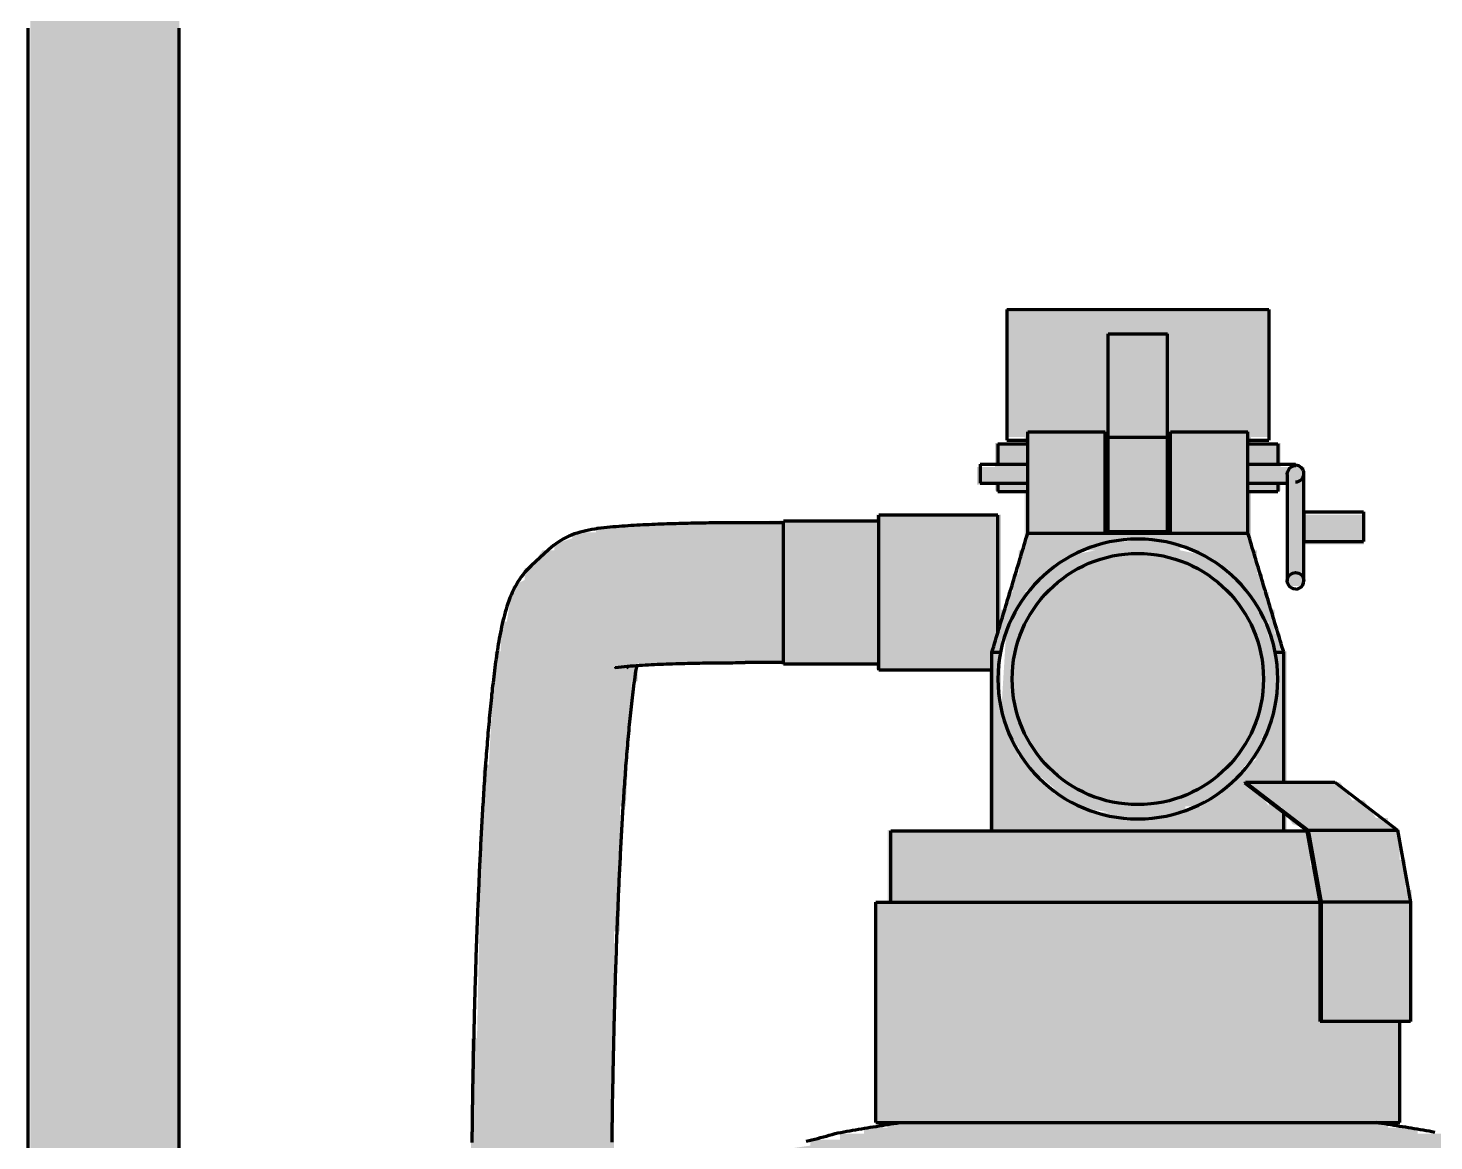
# Model space of a CAD drawing. Header units: millimetres. Extents: x 0 to 420, y 0 to 297.
# Drawn here: x 74.36 to 97.97, y 235.88 to 254.57 of the extents above; entities that cross this region are included whole.
import ezdxf

# ---------------------------------------------------------------- set-up
doc = ezdxf.new("R2010")
doc.units = ezdxf.units.MM
doc.layers.add('01-VISIBLE', color=7, linetype='CONTINUOUS', lineweight=70)
doc.layers.add('13-GRAFICA', color=30, linetype='CONTINUOUS', lineweight=18)

msp = doc.modelspace()

# ---------------------------------------------------------------- hatches: boundary and pattern name
at = {"layer": '13-GRAFICA', "true_color": 0xb21820}
h = msp.add_hatch(color=7, dxfattribs=at)
h.dxf.hatch_style = 1
h.paths.add_polyline_path([(74.4, 213.4), (74.4, 255.3), (74.5, 255.3), (74.5, 256), (74.6, 256), (74.6, 256.8), (74.7, 256.8), (74.7, 257.1), (74.8, 257.1), (74.9, 257.6), (75, 257.6), (75, 257.8), (75.1, 257.8), (75.1, 258.1), (75.2, 258.1), (75.2, 258.3), (75.3, 258.3), (75.3, 258.5), (75.4, 258.5), (75.5, 259), (75.6, 259), (75.7, 259.3), (76, 259.5), (76, 259.7), (76.2, 259.8), (76.2, 260), (76.5, 260.2), (76.5, 260.4), (76.7, 260.5), (76.7, 260.7), (76.8, 260.7), (77.1, 261.1), (77.3, 261.1), (77.9, 261.8), (78.1, 261.8), (78.6, 262.4), (79.2, 262.6), (79.3, 262.8), (79.5, 262.8), (79.5, 262.9), (79.7, 262.9), (79.7, 263), (80.3, 263.2), (80.4, 263.4), (80.6, 263.4), (80.6, 263.5), (80.8, 263.5), (80.8, 263.6), (81.2, 263.6), (81.2, 263.7), (81.5, 263.7), (81.5, 263.8), (81.8, 263.8), (81.8, 263.9), (82.1, 263.9), (82.1, 264), (82.5, 264), (82.5, 264.1), (82.8, 264.1), (82.8, 264.2), (83.1, 264.2), (83.1, 264.3), (84.1, 264.3), (84.1, 264.4), (85.1, 264.4), (85.1, 264.5), (100.9, 264.5), (100.9, 264.4), (102.9, 264.3), (102.9, 264.2), (103.2, 264.2), (103.2, 264.1), (103.5, 264.1), (103.5, 264), (103.9, 264), (103.9, 263.9), (104.2, 263.9), (104.2, 263.8), (104.5, 263.8), (104.5, 263.7), (104.8, 263.7), (104.8, 263.6), (105.2, 263.6), (105.2, 263.5), (105.6, 263.4), (105.7, 263.2), (105.9, 263.2), (105.9, 263.1), (106.1, 263.1), (106.1, 263), (106.7, 262.8), (106.8, 262.6), (107.4, 262.4), (107.9, 261.8), (108.1, 261.8), (108.7, 261.1), (108.9, 261.1), (108.9, 261), (109.3, 260.7), (109.3, 260.5), (109.5, 260.4), (109.5, 260.2), (109.8, 260), (109.8, 259.8), (110, 259.7), (110, 259.5), (110.1, 259.5), (110.1, 259.4), (110.3, 259.3), (110.3, 259.1), (110.5, 259), (110.6, 258.5), (110.7, 258.5), (110.7, 258.3), (110.8, 258.3), (110.8, 258.1), (110.9, 258.1), (110.9, 257.8), (111, 257.8), (111.1, 257.3), (111.2, 257.3), (111.3, 256.8), (111.4, 256.8), (111.4, 256), (111.5, 256), (111.5, 255.3), (111.6, 255.3), (111.6, 213.4), (111.4, 213.4), (111.3, 213.2), (111.1, 213.2), (111, 213), (110.8, 213), (110.7, 212.8), (110.5, 212.8), (110.4, 212.6), (110.2, 212.6), (110.1, 212.4), (109.9, 212.4), (109.8, 212.2), (109.6, 212.2), (109.6, 212.1), (109.4, 212), (109.4, 206), (109, 206), (109, 212.6), (109.1, 212.6), (109.1, 255), (109, 255), (108.9, 256.3), (108.8, 256.3), (108.8, 256.5), (108.7, 256.5), (108.7, 256.8), (108.6, 256.8), (108.6, 257), (108.5, 257), (108.5, 257.3), (108.4, 257.3), (108.2, 257.9), (108, 258), (108, 258.2), (107.9, 258.2), (107.9, 258.3), (107.7, 258.4), (107.7, 258.6), (107.4, 258.8), (107.4, 259), (107.3, 259), (106.8, 259.6), (106.6, 259.6), (106.1, 260.2), (105.9, 260.2), (105.8, 260.4), (105.6, 260.4), (105.6, 260.5), (105, 260.7), (104.9, 260.9), (104.7, 260.9), (104.7, 261), (104.5, 261), (104.5, 261.1), (104.3, 261.1), (104.3, 261.2), (104.1, 261.2), (104.1, 261.3), (103.7, 261.3), (103.7, 261.4), (103.4, 261.4), (103.4, 261.5), (103.1, 261.5), (103.1, 261.6), (102.7, 261.6), (102.7, 261.7), (102.4, 261.7), (102.4, 261.8), (100.5, 261.9), (100.5, 262), (85.5, 262), (85.5, 261.9), (83.6, 261.8), (83.6, 261.7), (82.9, 261.6), (82.9, 261.5), (82.6, 261.5), (82.6, 261.4), (82.3, 261.4), (82.3, 261.3), (81.9, 261.3), (81.9, 261.2), (81.7, 261.2), (81.7, 261.1), (81.1, 260.9), (81, 260.7), (80.8, 260.7), (80.8, 260.6), (80.2, 260.4), (80.2, 260.3), (79.9, 260.2), (79.4, 259.6), (79.2, 259.6), (79.2, 259.5), (78.6, 259), (78.6, 258.8), (78.3, 258.6), (78.3, 258.4), (78, 258.2), (78, 258), (77.8, 257.9), (77.8, 257.7), (77.7, 257.7), (77.7, 257.5), (77.6, 257.5), (77.6, 257.3), (77.5, 257.3), (77.5, 257), (77.4, 257), (77.4, 256.8), (77.3, 256.8), (77.3, 256.5), (77.2, 256.5), (77.2, 256.3), (77.1, 256.3), (77, 255), (76.9, 255), (76.9, 212.6), (77, 212.6), (77, 206), (76.6, 206), (76.6, 212), (76.5, 212), (76.4, 212.2), (76.2, 212.2), (76.1, 212.4), (75.9, 212.4), (75.8, 212.6), (75.6, 212.6), (75.5, 212.8), (75.3, 212.8), (75.2, 213), (75, 213), (74.9, 213.2), (74.7, 213.2), (74.6, 213.4)])
h = msp.add_hatch(color=7, dxfattribs=at)
h.dxf.hatch_style = 1
h.paths.add_polyline_path([(95.2, 249.8), (95.2, 247.7), (94.9, 247.7), (94.9, 247.8), (93.5, 247.8), (93.5, 246.1), (92.5, 246.1), (92.5, 247.8), (91.1, 247.8), (91.1, 247.7), (90.8, 247.7), (90.8, 249.8)])
at = {"layer": '13-GRAFICA', "true_color": 0xcba23e}
h = msp.add_hatch(color=7, dxfattribs=at)
h.dxf.hatch_style = 1
h.paths.add_polyline_path([(90.8, 244.8), (90.8, 245.1), (90.9, 245.1), (90.9, 245.4), (91, 245.4), (91, 245.8), (91.1, 245.8), (91.1, 247.8), (92.5, 247.8), (92.5, 246.1), (93.5, 246.1), (93.5, 247.8), (94.9, 247.8), (94.9, 245.8), (95, 245.8), (95, 245.4), (95.1, 245.4), (95.1, 245.1), (95.2, 245.1), (95.2, 244.8), (95.3, 244.8), (95.3, 244.4), (95.3, 244.3), (95.2, 244.3), (95.2, 244.6), (95.1, 244.6), (95.1, 244.8), (94.9, 244.9), (94.9, 245.1), (94.8, 245.1), (94.5, 245.5), (94.3, 245.5), (94.2, 245.7), (94, 245.7), (94, 245.8), (93.3, 245.9), (93.3, 246), (92.7, 246), (92.7, 245.9), (92.3, 245.9), (92.3, 245.8), (92, 245.8), (92, 245.7), (91.8, 245.7), (91.7, 245.5), (91.5, 245.5), (91.5, 245.4), (91.1, 245.1), (91.1, 244.9), (90.9, 244.8), (90.9, 244.6), (90.8, 244.6), (90.8, 244.3), (90.7, 244.3), (90.7, 244.8)])
at = {"layer": '13-GRAFICA', "true_color": 0xd6d9de}
h = msp.add_hatch(color=7, dxfattribs=at)
h.dxf.hatch_style = 1
h.paths.add_polyline_path([(91.1, 247.6), (91.1, 247.2), (90.6, 247.2), (90.6, 247.6)])
h = msp.add_hatch(color=7, dxfattribs=at)
h.dxf.hatch_style = 1
h.paths.add_polyline_path([(94.9, 247.6), (95.4, 247.6), (95.4, 247.2), (94.9, 247.2)])
h = msp.add_hatch(color=7, dxfattribs=at)
h.dxf.hatch_style = 1
h.paths.add_polyline_path([(90.3, 247.2), (91.1, 247.2), (91.1, 246.9), (90.3, 246.9)])
h = msp.add_hatch(color=7, dxfattribs=at)
h.dxf.hatch_style = 1
h.paths.add_polyline_path([(95.5, 246.9), (94.9, 246.9), (94.9, 247.2), (95.8, 247.2), (95.8, 245.2), (95.5, 245.2)])
h = msp.add_hatch(color=7, dxfattribs=at)
h.dxf.hatch_style = 1
h.paths.add_polyline_path([(90.6, 246.8), (90.6, 246.9), (91.1, 246.9), (91.1, 246.8)])
h = msp.add_hatch(color=7, dxfattribs=at)
h.dxf.hatch_style = 1
h.paths.add_polyline_path([(94.9, 246.8), (94.9, 246.9), (95.4, 246.9), (95.4, 246.8)])
at = {"layer": '13-GRAFICA', "true_color": 0x202020}
h = msp.add_hatch(color=7, dxfattribs=at)
h.dxf.hatch_style = 1
h.paths.add_polyline_path([(81.8, 237.6), (81.9, 237.6), (82, 242.2), (82.1, 242.2), (82.2, 244.1), (82.3, 244.1), (82.3, 244.6), (82.4, 244.6), (82.5, 245.2), (82.7, 245.3), (82.7, 245.5), (82.8, 245.5), (83, 245.8), (83.2, 245.8), (83.2, 245.9), (83.5, 246), (83.5, 246.1), (83.9, 246.1), (83.9, 246.2), (87, 246.3), (87, 243.9), (84.6, 243.9), (84.6, 243.6), (84.5, 243.6), (84.4, 241.5), (84.3, 241.5), (84.3, 239.4), (84.2, 239.4), (84.2, 234.6), (84.1, 234.6), (84.1, 234.5), (83.8, 234.5), (83.8, 234.4), (83.6, 234.4), (83.6, 234.3), (83.3, 234.3), (83.3, 234.2), (83.1, 234.2), (83.1, 234.1), (82.8, 234.1), (82.8, 234), (82.6, 234), (82.6, 233.9), (82.4, 233.9), (82.4, 233.8), (82.3, 233.8), (82.1, 233.5), (81.9, 233.5), (81.9, 233.4), (81.8, 233.4)])
at = {"layer": '13-GRAFICA', "true_color": 0xcba23e}
h = msp.add_hatch(color=7, dxfattribs=at)
h.dxf.hatch_style = 1
h.paths.add_polyline_path([(87, 243.9), (87, 246.3), (88.6, 246.3), (88.6, 243.9)])
h = msp.add_hatch(color=7, dxfattribs=at)
h.dxf.hatch_style = 1
h.paths.add_polyline_path([(90.5, 243.8), (88.6, 243.8), (88.6, 246.4), (90.7, 246.4), (90.7, 244.8), (90.7, 244.3), (90.7, 243), (90.7, 241.1), (90.5, 241.1)])
at = {"layer": '13-GRAFICA', "true_color": 0xffd200}
h = msp.add_hatch(color=7, dxfattribs=at)
h.dxf.hatch_style = 1
h.paths.add_polyline_path([(95.8, 245.9), (95.8, 246.4), (96.8, 246.4), (96.8, 245.9)])
at = {"layer": '13-GRAFICA', "true_color": 0xffffff}
h = msp.add_hatch(color=7, dxfattribs=at)
h.dxf.hatch_style = 1
h.paths.add_polyline_path([(90.7, 243), (90.8, 244.6), (90.9, 244.6), (90.9, 244.8), (91.1, 244.9), (91.1, 245.1), (91.2, 245.1), (91.5, 245.5), (91.7, 245.5), (91.8, 245.7), (92.3, 245.8), (92.3, 245.9), (93.3, 246), (93.3, 245.9), (93.7, 245.9), (93.7, 245.8), (94.2, 245.7), (94.3, 245.5), (94.5, 245.5), (94.5, 245.4), (94.9, 245.1), (94.9, 244.9), (95.1, 244.8), (95.2, 244.3), (95.3, 244.3), (95.3, 243), (95.2, 243), (95.2, 242.7), (95.1, 242.7), (95, 242.3), (94.9, 242.3), (94.4, 241.7), (94.2, 241.7), (94.1, 241.5), (93.8, 241.5), (93.8, 241.4), (93.5, 241.4), (93.5, 241.3), (92.5, 241.3), (92.5, 241.4), (91.9, 241.5), (91.8, 241.7), (91.6, 241.7), (91.6, 241.8), (91, 242.3), (91, 242.5), (90.9, 242.5), (90.9, 242.7), (90.8, 242.7), (90.8, 243)])
at = {"layer": '13-GRAFICA', "true_color": 0xcba23e}
h = msp.add_hatch(color=7, dxfattribs=at)
h.dxf.hatch_style = 1
h.paths.add_polyline_path([(95.4, 244.4), (95.4, 244.1), (95.5, 244.1), (95.5, 241.9), (95.3, 241.9), (95.3, 243), (95.3, 244.3), (95.3, 244.4)])
h = msp.add_hatch(color=7, dxfattribs=at)
h.dxf.hatch_style = 1
h.paths.add_polyline_path([(94.8, 241.9), (94.8, 241.8), (95, 241.8), (95.2, 241.5), (95.3, 241.5), (95.3, 241.1), (90.7, 241.1), (90.7, 243), (90.8, 243), (90.8, 242.7), (90.9, 242.7), (91, 242.3), (91.1, 242.3), (91.6, 241.7), (91.8, 241.7), (91.9, 241.5), (92.2, 241.5), (92.2, 241.4), (92.5, 241.4), (92.5, 241.3), (93.5, 241.3), (93.5, 241.4), (94.1, 241.5), (94.2, 241.7), (94.4, 241.7), (94.4, 241.8), (95, 242.3), (95, 242.5), (95.1, 242.5), (95.1, 242.7), (95.2, 242.7), (95.2, 243), (95.3, 243), (95.3, 241.9)])
at = {"layer": '13-GRAFICA', "true_color": 0xc81e2d}
h = msp.add_hatch(color=7, dxfattribs=at)
h.dxf.hatch_style = 1
h.paths.add_polyline_path([(96, 240), (95.9, 241.1), (95.6, 241.2), (95.4, 241.5), (95.2, 241.5), (95.2, 241.6), (95.1, 241.6), (95, 241.8), (94.8, 241.8), (94.8, 241.9), (96.4, 241.9), (96.6, 241.6), (96.8, 241.6), (97, 241.3), (97.2, 241.3), (97.2, 241.2), (97.4, 241.1), (97.4, 240.6), (97.5, 240.6), (97.5, 240.1), (97.6, 240.1), (97.6, 237.9), (96.1, 237.9), (96.1, 240)])
at = {"layer": '13-GRAFICA', "true_color": 0xcba23e}
h = msp.add_hatch(color=7, dxfattribs=at)
h.dxf.hatch_style = 1
h.paths.add_polyline_path([(95.4, 241.5), (95.4, 241.4), (95.5, 241.4), (95.5, 241.1), (95.3, 241.1), (95.3, 241.5)])
h = msp.add_hatch(color=7, dxfattribs=at)
h.dxf.hatch_style = 1
h.paths.add_polyline_path([(88.8, 239.9), (88.8, 241.1), (95.9, 241.1), (95.9, 240.5), (96, 240.5), (96, 240), (96.1, 240), (96.1, 239.9)])
at = {"layer": '13-GRAFICA', "true_color": 0xb21820}
h = msp.add_hatch(color=7, dxfattribs=at)
h.dxf.hatch_style = 1
h.paths.add_polyline_path([(88.6, 236.2), (88.6, 239.9), (96.1, 239.9), (96.1, 237.9), (97.4, 237.9), (97.4, 236.2)])
h = msp.add_hatch(color=7, dxfattribs=at)
h.dxf.hatch_style = 1
h.paths.add_polyline_path([(77.2, 226.3), (77.1, 226.3), (77.1, 226.5), (77, 226.5), (77, 226.8), (77.1, 226.8), (77.2, 227.3), (77.3, 227.3), (77.3, 227.5), (77.4, 227.5), (77.4, 227.8), (77.5, 227.8), (77.5, 228), (77.6, 228), (77.6, 228.3), (77.7, 228.3), (77.7, 228.6), (77.8, 228.6), (77.8, 228.8), (77.9, 228.8), (77.9, 229.1), (78, 229.1), (78.1, 229.5), (78.3, 229.6), (78.3, 229.8), (78.5, 229.9), (78.5, 230.1), (78.7, 230.2), (78.7, 230.4), (78.9, 230.5), (78.9, 230.7), (79.1, 230.8), (79.1, 231), (79.3, 231.1), (79.3, 231.3), (79.5, 231.4), (79.6, 231.7), (79.8, 231.7), (80, 232), (80.2, 232), (80.5, 232.4), (80.7, 232.4), (81, 232.8), (81.2, 232.8), (81.4, 233.1), (81.6, 233.1), (81.9, 233.5), (82.1, 233.5), (82.4, 233.9), (82.6, 233.9), (82.6, 234), (82.8, 234), (82.8, 234.1), (83.1, 234.1), (83.1, 234.2), (83.3, 234.2), (83.3, 234.3), (83.6, 234.3), (83.6, 234.4), (83.8, 234.4), (83.8, 234.5), (84.1, 234.5), (84.1, 234.6), (84.3, 234.6), (84.3, 234.7), (84.6, 234.7), (84.6, 234.8), (84.8, 234.8), (84.8, 234.9), (85.1, 234.9), (85.1, 235), (85.3, 235), (85.3, 235.1), (85.6, 235.1), (85.6, 235.2), (86.1, 235.3), (86.1, 235.4), (86.3, 235.4), (86.3, 235.5), (86.6, 235.5), (86.6, 235.6), (86.8, 235.6), (86.8, 235.7), (87.5, 235.8), (87.5, 235.9), (88, 235.9), (88, 236), (88.4, 236), (88.4, 236.1), (88.8, 236.1), (88.8, 236.2), (97.2, 236.2), (97.2, 236.1), (97.7, 236.1), (97.7, 236), (98.1, 236), (98.1, 235.9), (99.1, 235.8), (99.1, 235.7), (99.4, 235.7), (99.4, 235.6), (99.7, 235.6), (99.7, 235.5), (100.1, 235.5), (100.1, 235.4), (100.4, 235.4), (100.4, 235.3), (101.3, 235.1), (101.3, 235), (101.5, 235), (101.5, 234.9), (101.8, 234.9), (101.8, 234.8), (102, 234.8), (102, 234.7), (102.2, 234.7), (102.2, 234.6), (102.4, 234.6), (102.4, 234.5), (102.6, 234.5), (102.6, 234.4), (102.9, 234.4), (102.9, 234.3), (103.1, 234.3), (103.1, 234.2), (103.3, 234.2), (103.3, 234.1), (103.9, 233.9), (103.9, 233.8), (104.2, 233.7), (104.3, 233.5), (104.7, 233.4), (104.8, 233.2), (105, 233.2), (105.1, 233), (105.3, 233), (105.5, 232.7), (105.7, 232.7), (106.5, 231.8), (106.7, 231.8), (106.7, 231.7), (107, 231.5), (107, 231.3), (107.1, 231.3), (107.1, 231.2), (107.4, 231), (107.4, 230.8), (107.7, 230.6), (107.7, 230.4), (107.9, 230.3), (108, 229.9), (108.2, 229.8), (108.2, 229.6), (108.3, 229.6), (108.3, 229.4), (108.4, 229.4), (108.4, 229.2), (108.5, 229.2), (108.5, 228.9), (108.6, 228.9), (108.6, 228.6), (108.7, 228.6), (108.7, 228.3), (108.8, 228.3), (108.8, 228), (108.9, 228), (108.9, 227.1), (109, 227.1), (109, 226.5), (108.9, 226.5), (108.9, 226.3), (108.8, 226.3), (108.7, 226), (77.3, 226)])

# ---------------------------------------------------------------- linework, layer by layer
at = {"layer": '01-VISIBLE'}
for p, q in [((74.36, 249.962), (74.36, 254.57)), ((76.9, 249.962), (76.9, 254.57)), ((90.8, 249.846), (95.2, 249.846)), ((92.5, 247.701), (92.5, 249.433)), ((92.5, 249.433), (93.5, 249.433)), ((93.5, 247.701), (93.5, 249.433)), ((91.15, 247.787), (92.45, 247.787)), ((91.15, 246.087), (91.15, 247.787)), ((92.45, 246.087), (92.45, 247.787)), ((92.5, 246.116), (92.5, 247.701)), ((92.5, 247.701), (93.5, 247.701)), ((93.5, 246.116), (93.5, 247.701)), ((93.55, 247.787), (94.85, 247.787)), ((93.55, 246.087), (93.55, 247.787)), ((94.85, 246.087), (94.85, 247.787)), ((90.65, 247.587), (91.15, 247.587)), ((90.8, 247.646), (91.15, 247.646)), ((92.45, 247.646), (92.5, 247.646)), ((92.45, 247.587), (92.5, 247.587)), ((93.5, 247.646), (93.55, 247.646)), ((93.5, 247.587), (93.55, 247.587)), ((94.85, 247.646), (95.2, 247.646)), ((94.85, 247.587), (95.35, 247.587)), ((90.35, 247.247), (91.15, 247.247)), ((92.45, 247.247), (92.5, 247.247)), ((93.5, 247.247), (93.55, 247.247)), ((94.85, 247.247), (95.65, 247.247)), ((90.35, 246.927), (91.15, 246.927)), ((90.65, 246.787), (91.15, 246.787)), ((92.45, 246.927), (92.5, 246.927)), ((92.45, 246.787), (92.5, 246.787)), ((93.5, 246.927), (93.55, 246.927)), ((93.5, 246.787), (93.55, 246.787)), ((94.85, 246.927), (95.51, 246.927)), ((94.85, 246.787), (95.35, 246.787)), ((88.65, 246.287), (87.05, 246.287)), ((90.65, 246.387), (88.65, 246.387)), ((95.79, 246.447), (96.79, 246.447)), ((87.05, 246.262), (86.402, 246.262)), ((91.15, 246.087), (92.45, 246.087)), ((92.45, 246.087), (93.55, 246.087)), ((92.5, 246.116), (93.5, 246.116)), ((92.5, 246.087), (92.5, 246.116)), ((93.5, 246.087), (93.5, 246.116)), ((93.55, 246.087), (94.85, 246.087)), ((83.106, 245.814), (82.81, 245.538)), ((95.79, 245.947), (96.79, 245.947)), ((74.36, 213.5), (74.36, 244.962)), ((76.9, 213.5), (76.9, 244.962)), ((90.55, 244.087), (90.693, 244.087)), ((90.55, 241.087), (90.55, 244.087)), ((95.307, 244.087), (95.45, 244.087)), ((95.45, 241.904), (95.45, 244.087)), ((84.451, 243.855), (84.41, 243.817)), ((87.05, 243.912), (86.402, 243.912)), ((88.65, 243.887), (87.05, 243.887)), ((90.55, 243.787), (88.65, 243.787)), ((94.798, 241.887), (94.807, 241.904)), ((95.847, 241.087), (94.798, 241.887)), ((94.807, 241.904), (96.307, 241.904)), ((94.807, 241.904), (95.862, 241.099)), ((96.307, 241.904), (97.362, 241.099)), ((95.45, 241.087), (95.45, 241.389)), ((88.85, 239.887), (88.85, 241.087)), ((96.063, 239.887), (95.847, 241.087)), ((95.862, 241.099), (97.362, 241.099)), ((95.862, 241.099), (96.08, 239.889)), ((97.362, 241.099), (97.58, 239.889)), ((88.6, 236.187), (88.6, 239.887)), ((96.063, 237.887), (96.063, 239.887)), ((96.08, 239.889), (96.08, 237.887)), ((97.58, 239.889), (96.08, 239.889)), ((97.58, 239.889), (97.58, 237.887)), ((96.08, 237.887), (96.063, 237.887)), ((97.58, 237.887), (96.08, 237.887)), ((97.4, 236.187), (97.4, 237.887)), ((97.001, 236.187), (97.001, 236.187))]:
    msp.add_line(p, q, dxfattribs=at)
for points in [[(74.36, 244.962), (74.36, 245.012), (74.36, 245.062), (74.36, 245.112), (74.36, 245.162), (74.36, 245.212), (74.36, 245.262), (74.36, 245.312), (74.36, 245.362), (74.36, 245.412), (74.36, 245.462), (74.36, 245.512), (74.36, 245.562), (74.36, 245.612), (74.36, 245.662), (74.36, 245.712), (74.36, 245.762), (74.36, 245.812), (74.36, 245.862), (74.36, 245.912), (74.36, 245.962), (74.36, 246.012), (74.36, 246.062), (74.36, 246.112), (74.36, 246.162), (74.36, 246.212), (74.36, 246.262), (74.36, 246.312), (74.36, 246.362), (74.36, 246.412), (74.36, 246.462), (74.36, 246.512), (74.36, 246.562), (74.36, 246.612), (74.36, 246.662), (74.36, 246.712), (74.36, 246.762), (74.36, 246.812), (74.36, 246.862), (74.36, 246.912), (74.36, 246.962), (74.36, 247.012), (74.36, 247.062), (74.36, 247.112), (74.36, 247.162), (74.36, 247.212), (74.36, 247.262), (74.36, 247.312), (74.36, 247.362), (74.36, 247.412), (74.36, 247.462), (74.36, 247.512), (74.36, 247.562), (74.36, 247.612), (74.36, 247.662), (74.36, 247.712), (74.36, 247.762), (74.36, 247.812), (74.36, 247.862), (74.36, 247.912), (74.36, 247.962), (74.36, 248.012), (74.36, 248.062), (74.36, 248.112), (74.36, 248.162), (74.36, 248.212), (74.36, 248.262), (74.36, 248.312), (74.36, 248.362), (74.36, 248.412), (74.36, 248.462), (74.36, 248.512), (74.36, 248.562), (74.36, 248.612), (74.36, 248.662), (74.36, 248.712), (74.36, 248.762), (74.36, 248.812), (74.36, 248.862), (74.36, 248.912), (74.36, 248.962), (74.36, 249.012), (74.36, 249.062), (74.36, 249.112), (74.36, 249.162), (74.36, 249.212), (74.36, 249.262), (74.36, 249.312), (74.36, 249.362), (74.36, 249.412), (74.36, 249.462), (74.36, 249.512), (74.36, 249.562), (74.36, 249.612), (74.36, 249.662), (74.36, 249.712), (74.36, 249.762), (74.36, 249.812), (74.36, 249.862), (74.36, 249.912), (74.36, 249.962)], [(76.9, 244.962), (76.9, 245.012), (76.9, 245.062), (76.9, 245.112), (76.9, 245.162), (76.9, 245.212), (76.9, 245.262), (76.9, 245.312), (76.9, 245.362), (76.9, 245.412), (76.9, 245.462), (76.9, 245.512), (76.9, 245.562), (76.9, 245.612), (76.9, 245.662), (76.9, 245.712), (76.9, 245.762), (76.9, 245.812), (76.9, 245.862), (76.9, 245.912), (76.9, 245.962), (76.9, 246.012), (76.9, 246.062), (76.9, 246.112), (76.9, 246.162), (76.9, 246.212), (76.9, 246.262), (76.9, 246.312), (76.9, 246.362), (76.9, 246.412), (76.9, 246.462), (76.9, 246.512), (76.9, 246.562), (76.9, 246.612), (76.9, 246.662), (76.9, 246.712), (76.9, 246.762), (76.9, 246.812), (76.9, 246.862), (76.9, 246.912), (76.9, 246.962), (76.9, 247.012), (76.9, 247.062), (76.9, 247.112), (76.9, 247.162), (76.9, 247.212), (76.9, 247.262), (76.9, 247.312), (76.9, 247.362), (76.9, 247.412), (76.9, 247.462), (76.9, 247.512), (76.9, 247.562), (76.9, 247.612), (76.9, 247.662), (76.9, 247.712), (76.9, 247.762), (76.9, 247.812), (76.9, 247.862), (76.9, 247.912), (76.9, 247.962), (76.9, 248.012), (76.9, 248.062), (76.9, 248.112), (76.9, 248.162), (76.9, 248.212), (76.9, 248.262), (76.9, 248.312), (76.9, 248.362), (76.9, 248.412), (76.9, 248.462), (76.9, 248.512), (76.9, 248.562), (76.9, 248.612), (76.9, 248.662), (76.9, 248.712), (76.9, 248.762), (76.9, 248.812), (76.9, 248.862), (76.9, 248.912), (76.9, 248.962), (76.9, 249.012), (76.9, 249.062), (76.9, 249.112), (76.9, 249.162), (76.9, 249.212), (76.9, 249.262), (76.9, 249.312), (76.9, 249.362), (76.9, 249.412), (76.9, 249.462), (76.9, 249.512), (76.9, 249.562), (76.9, 249.612), (76.9, 249.662), (76.9, 249.712), (76.9, 249.762), (76.9, 249.812), (76.9, 249.862), (76.9, 249.912), (76.9, 249.962)], [(90.8, 249.846), (90.8, 249.844), (90.8, 249.842), (90.8, 249.84), (90.8, 249.839), (90.8, 249.837), (90.8, 249.835)], [(90.8, 249.835), (90.8, 249.784), (90.8, 249.733), (90.8, 249.682), (90.8, 249.631), (90.8, 249.58), (90.8, 249.529), (90.8, 249.479), (90.8, 249.428), (90.8, 249.377), (90.8, 249.326), (90.8, 249.275), (90.8, 249.224), (90.8, 249.173), (90.8, 249.122), (90.8, 249.071), (90.8, 249.02), (90.8, 248.969), (90.8, 248.918), (90.8, 248.868), (90.8, 248.817), (90.8, 248.766), (90.8, 248.715), (90.8, 248.664), (90.8, 248.613), (90.8, 248.562), (90.8, 248.511), (90.8, 248.46), (90.8, 248.409), (90.8, 248.358), (90.8, 248.308), (90.8, 248.257), (90.8, 248.206), (90.8, 248.155), (90.8, 248.104), (90.8, 248.053), (90.8, 248.002), (90.8, 247.951), (90.8, 247.9), (90.8, 247.849), (90.8, 247.798), (90.8, 247.747), (90.8, 247.697), (90.8, 247.646)], [(95.2, 249.846), (95.2, 249.844), (95.2, 249.842), (95.2, 249.84), (95.2, 249.839), (95.2, 249.837), (95.2, 249.835)], [(95.2, 249.835), (95.2, 249.784), (95.2, 249.733), (95.2, 249.682), (95.2, 249.631), (95.2, 249.58), (95.2, 249.529), (95.2, 249.479), (95.2, 249.428), (95.2, 249.377), (95.2, 249.326), (95.2, 249.275), (95.2, 249.224), (95.2, 249.173), (95.2, 249.122), (95.2, 249.071), (95.2, 249.02), (95.2, 248.969), (95.2, 248.918), (95.2, 248.868), (95.2, 248.817), (95.2, 248.766), (95.2, 248.715), (95.2, 248.664), (95.2, 248.613), (95.2, 248.562), (95.2, 248.511), (95.2, 248.46), (95.2, 248.409), (95.2, 248.358), (95.2, 248.308), (95.2, 248.257), (95.2, 248.206), (95.2, 248.155), (95.2, 248.104), (95.2, 248.053), (95.2, 248.002), (95.2, 247.951), (95.2, 247.9), (95.2, 247.849), (95.2, 247.798), (95.2, 247.747), (95.2, 247.697), (95.2, 247.646)], [(90.65, 247.587), (90.65, 247.53), (90.65, 247.474), (90.65, 247.417), (90.65, 247.36), (90.65, 247.304), (90.65, 247.247)], [(95.35, 247.587), (95.35, 247.53), (95.35, 247.474), (95.35, 247.417), (95.35, 247.36), (95.35, 247.304), (95.35, 247.247)], [(90.35, 247.247), (90.35, 247.194), (90.35, 247.14), (90.35, 247.087), (90.35, 247.034), (90.35, 246.98), (90.35, 246.927)], [(95.65, 247.247), (95.65, 247.243), (95.65, 247.239), (95.65, 247.235), (95.65, 247.231), (95.65, 247.227), (95.65, 247.224)], [(95.65, 247.227), (95.65, 247.23), (95.65, 247.234), (95.65, 247.237), (95.65, 247.24), (95.65, 247.244), (95.65, 247.247)], [(95.51, 247.073), (95.515, 247.11), (95.529, 247.145), (95.55, 247.176), (95.579, 247.201), (95.613, 247.218), (95.65, 247.224)], [(95.51, 247.073), (95.51, 247.022), (95.51, 246.971), (95.51, 246.92), (95.51, 246.869), (95.51, 246.818), (95.51, 246.767), (95.51, 246.716), (95.51, 246.665), (95.51, 246.613), (95.51, 246.562), (95.51, 246.511), (95.51, 246.46), (95.51, 246.409), (95.51, 246.358), (95.51, 246.307), (95.51, 246.256), (95.51, 246.205), (95.51, 246.154), (95.51, 246.103), (95.51, 246.052), (95.51, 246.001), (95.51, 245.95), (95.51, 245.899), (95.51, 245.848), (95.51, 245.797), (95.51, 245.746), (95.51, 245.695), (95.51, 245.644), (95.51, 245.593), (95.51, 245.542), (95.51, 245.491), (95.51, 245.44), (95.51, 245.389), (95.51, 245.338), (95.51, 245.287)], [(95.79, 245.287), (95.79, 245.338), (95.79, 245.39), (95.79, 245.441), (95.79, 245.493), (95.79, 245.544), (95.79, 245.595), (95.79, 245.647), (95.79, 245.698), (95.79, 245.75), (95.79, 245.801), (95.79, 245.853), (95.79, 245.904), (95.79, 245.955), (95.79, 246.007), (95.79, 246.058), (95.79, 246.11), (95.79, 246.161), (95.79, 246.213), (95.79, 246.264), (95.79, 246.315), (95.79, 246.367), (95.79, 246.418), (95.79, 246.47), (95.79, 246.521), (95.79, 246.573), (95.79, 246.624), (95.79, 246.675), (95.79, 246.727), (95.79, 246.778), (95.79, 246.83), (95.79, 246.881), (95.79, 246.933), (95.79, 246.984), (95.79, 247.035), (95.79, 247.087)], [(90.65, 246.927), (90.65, 246.904), (90.65, 246.88), (90.65, 246.857), (90.65, 246.834), (90.65, 246.81), (90.65, 246.787)], [(95.35, 246.927), (95.35, 246.904), (95.35, 246.88), (95.35, 246.857), (95.35, 246.834), (95.35, 246.81), (95.35, 246.787)], [(95.51, 246.927), (95.51, 246.876), (95.51, 246.824), (95.51, 246.773), (95.51, 246.722), (95.51, 246.671), (95.51, 246.619), (95.51, 246.568), (95.51, 246.517), (95.51, 246.466), (95.51, 246.414), (95.51, 246.363), (95.51, 246.312), (95.51, 246.261), (95.51, 246.209), (95.51, 246.158), (95.51, 246.107), (95.51, 246.056), (95.51, 246.004), (95.51, 245.953), (95.51, 245.902), (95.51, 245.851), (95.51, 245.799), (95.51, 245.748), (95.51, 245.697), (95.51, 245.646), (95.51, 245.594), (95.51, 245.543), (95.51, 245.492), (95.51, 245.441), (95.51, 245.389), (95.51, 245.338), (95.51, 245.287)], [(87.05, 243.887), (87.05, 243.937), (87.05, 243.987), (87.05, 244.037), (87.05, 244.087), (87.05, 244.137), (87.05, 244.187), (87.05, 244.237), (87.05, 244.287), (87.05, 244.337), (87.05, 244.387), (87.05, 244.437), (87.05, 244.487), (87.05, 244.537), (87.05, 244.587), (87.05, 244.637), (87.05, 244.687), (87.05, 244.737), (87.05, 244.787), (87.05, 244.837), (87.05, 244.887), (87.05, 244.937), (87.05, 244.987), (87.05, 245.037), (87.05, 245.087), (87.05, 245.137), (87.05, 245.187), (87.05, 245.237), (87.05, 245.287), (87.05, 245.337), (87.05, 245.387), (87.05, 245.437), (87.05, 245.487), (87.05, 245.537), (87.05, 245.587), (87.05, 245.637), (87.05, 245.687), (87.05, 245.737), (87.05, 245.787), (87.05, 245.837), (87.05, 245.887), (87.05, 245.937), (87.05, 245.987), (87.05, 246.037), (87.05, 246.087), (87.05, 246.137), (87.05, 246.187), (87.05, 246.237), (87.05, 246.287)], [(88.65, 243.787), (88.65, 243.837), (88.65, 243.887), (88.65, 243.937), (88.65, 243.987), (88.65, 244.037), (88.65, 244.087), (88.65, 244.137), (88.65, 244.187), (88.65, 244.237), (88.65, 244.287), (88.65, 244.337), (88.65, 244.387), (88.65, 244.437), (88.65, 244.487), (88.65, 244.537), (88.65, 244.587), (88.65, 244.637), (88.65, 244.687), (88.65, 244.737), (88.65, 244.787), (88.65, 244.837), (88.65, 244.887), (88.65, 244.937), (88.65, 244.987), (88.65, 245.037), (88.65, 245.087), (88.65, 245.137), (88.65, 245.187), (88.65, 245.237), (88.65, 245.287), (88.65, 245.337), (88.65, 245.387), (88.65, 245.437), (88.65, 245.487), (88.65, 245.537), (88.65, 245.587), (88.65, 245.637), (88.65, 245.687), (88.65, 245.737), (88.65, 245.787), (88.65, 245.837), (88.65, 245.887), (88.65, 245.937), (88.65, 245.987), (88.65, 246.037), (88.65, 246.087), (88.65, 246.137), (88.65, 246.187), (88.65, 246.237), (88.65, 246.287), (88.65, 246.337), (88.65, 246.387)], [(90.65, 244.42), (90.65, 244.471), (90.65, 244.521), (90.65, 244.572), (90.65, 244.622), (90.65, 244.672), (90.65, 244.723), (90.65, 244.773), (90.65, 244.824), (90.65, 244.874), (90.65, 244.925), (90.65, 244.975), (90.65, 245.025), (90.65, 245.076), (90.65, 245.126), (90.65, 245.177), (90.65, 245.227), (90.65, 245.278), (90.65, 245.328), (90.65, 245.378), (90.65, 245.429), (90.65, 245.479), (90.65, 245.53), (90.65, 245.58), (90.65, 245.63), (90.65, 245.681), (90.65, 245.731), (90.65, 245.782), (90.65, 245.832), (90.65, 245.883), (90.65, 245.933), (90.65, 245.983), (90.65, 246.034), (90.65, 246.084), (90.65, 246.135), (90.65, 246.185), (90.65, 246.236), (90.65, 246.286), (90.65, 246.336), (90.65, 246.387)], [(95.79, 246.447), (95.79, 246.397), (95.79, 246.347), (95.79, 246.297), (95.79, 246.247), (95.79, 246.197), (95.79, 246.147), (95.79, 246.097), (95.79, 246.047), (95.79, 245.997), (95.79, 245.947)], [(96.79, 246.447), (96.79, 246.397), (96.79, 246.347), (96.79, 246.297), (96.79, 246.247), (96.79, 246.197), (96.79, 246.147), (96.79, 246.097), (96.79, 246.047), (96.79, 245.997), (96.79, 245.947)], [(86.402, 246.262), (86.351, 246.262), (86.301, 246.262), (86.25, 246.262), (86.199, 246.261), (86.149, 246.261), (86.098, 246.261), (86.048, 246.261), (85.997, 246.26), (85.947, 246.26), (85.896, 246.259), (85.846, 246.258), (85.795, 246.258), (85.745, 246.257), (85.694, 246.256), (85.644, 246.255), (85.593, 246.254), (85.543, 246.253), (85.492, 246.252), (85.442, 246.251), (85.391, 246.25), (85.341, 246.249), (85.29, 246.248), (85.24, 246.246), (85.189, 246.245), (85.139, 246.243), (85.088, 246.241), (85.038, 246.24), (84.987, 246.238), (84.937, 246.236), (84.886, 246.234), (84.836, 246.232), (84.785, 246.229), (84.735, 246.227), (84.684, 246.225), (84.634, 246.222), (84.583, 246.219), (84.533, 246.216), (84.482, 246.213), (84.432, 246.21), (84.382, 246.207), (84.331, 246.203), (84.281, 246.199), (84.23, 246.195), (84.18, 246.191), (84.13, 246.186), (84.079, 246.181), (84.029, 246.175), (83.979, 246.169), (83.929, 246.163), (83.879, 246.155), (83.829, 246.147), (83.779, 246.138), (83.73, 246.128), (83.681, 246.116), (83.632, 246.103), (83.583, 246.089), (83.536, 246.073), (83.488, 246.055), (83.442, 246.035), (83.396, 246.014), (83.351, 245.99), (83.308, 245.965), (83.265, 245.938), (83.223, 245.91), (83.183, 245.879), (83.144, 245.847), (83.106, 245.814)], [(90.55, 244.087), (90.565, 244.136), (90.579, 244.184), (90.594, 244.233), (90.609, 244.282), (90.623, 244.331), (90.638, 244.38), (90.652, 244.428), (90.667, 244.477), (90.682, 244.526), (90.696, 244.575), (90.711, 244.623), (90.726, 244.672), (90.74, 244.721), (90.755, 244.77), (90.77, 244.819), (90.784, 244.867), (90.799, 244.916), (90.813, 244.965), (90.828, 245.014), (90.843, 245.063), (90.857, 245.111), (90.872, 245.16), (90.887, 245.209), (90.901, 245.258), (90.916, 245.306), (90.93, 245.355), (90.945, 245.404), (90.96, 245.453), (90.974, 245.502), (90.989, 245.55), (91.004, 245.599), (91.018, 245.648), (91.033, 245.697), (91.048, 245.745), (91.062, 245.794), (91.077, 245.843), (91.091, 245.892), (91.106, 245.941), (91.121, 245.989), (91.135, 246.038), (91.15, 246.087)], [(95.45, 244.087), (95.435, 244.136), (95.421, 244.184), (95.406, 244.233), (95.391, 244.282), (95.377, 244.331), (95.362, 244.38), (95.348, 244.428), (95.333, 244.477), (95.318, 244.526), (95.304, 244.575), (95.289, 244.623), (95.274, 244.672), (95.26, 244.721), (95.245, 244.77), (95.23, 244.819), (95.216, 244.867), (95.201, 244.916), (95.187, 244.965), (95.172, 245.014), (95.157, 245.063), (95.143, 245.111), (95.128, 245.16), (95.113, 245.209), (95.099, 245.258), (95.084, 245.306), (95.07, 245.355), (95.055, 245.404), (95.04, 245.453), (95.026, 245.502), (95.011, 245.55), (94.996, 245.599), (94.982, 245.648), (94.967, 245.697), (94.952, 245.745), (94.938, 245.794), (94.923, 245.843), (94.909, 245.892), (94.894, 245.941), (94.879, 245.989), (94.865, 246.038), (94.85, 246.087)], [(82.81, 245.538), (82.774, 245.503), (82.739, 245.467), (82.706, 245.429), (82.674, 245.391), (82.644, 245.351), (82.615, 245.309), (82.587, 245.267), (82.561, 245.224), (82.537, 245.181), (82.514, 245.136), (82.492, 245.091), (82.472, 245.045), (82.453, 244.998), (82.435, 244.951), (82.418, 244.904), (82.402, 244.857), (82.388, 244.809), (82.374, 244.76), (82.361, 244.712), (82.348, 244.663), (82.336, 244.614), (82.325, 244.566), (82.314, 244.517), (82.304, 244.467), (82.294, 244.418), (82.285, 244.369), (82.275, 244.319), (82.267, 244.27), (82.258, 244.221), (82.25, 244.171), (82.242, 244.121), (82.235, 244.072), (82.227, 244.022), (82.22, 243.973), (82.213, 243.923), (82.206, 243.873), (82.2, 243.823), (82.193, 243.774), (82.187, 243.724), (82.181, 243.674), (82.175, 243.624), (82.169, 243.574), (82.163, 243.524), (82.157, 243.474), (82.152, 243.425), (82.146, 243.375), (82.141, 243.325), (82.136, 243.275), (82.131, 243.225), (82.126, 243.175), (82.121, 243.125), (82.116, 243.075), (82.111, 243.025), (82.107, 242.975), (82.102, 242.925), (82.098, 242.875), (82.093, 242.825), (82.089, 242.775), (82.084, 242.725), (82.08, 242.675), (82.076, 242.625), (82.072, 242.575), (82.068, 242.525), (82.064, 242.475), (82.06, 242.425), (82.056, 242.375), (82.052, 242.325), (82.049, 242.275), (82.045, 242.225), (82.041, 242.174), (82.038, 242.124), (82.034, 242.074), (82.031, 242.024), (82.027, 241.974), (82.024, 241.924), (82.02, 241.874), (82.017, 241.824), (82.014, 241.774), (82.011, 241.724), (82.007, 241.674), (82.004, 241.624), (82.001, 241.573), (81.998, 241.523), (81.995, 241.473), (81.992, 241.423), (81.989, 241.373), (81.986, 241.323), (81.983, 241.273), (81.98, 241.223), (81.978, 241.172), (81.975, 241.122), (81.972, 241.072), (81.969, 241.022), (81.967, 240.972), (81.964, 240.922), (81.961, 240.872), (81.959, 240.822), (81.956, 240.771), (81.954, 240.721), (81.951, 240.671), (81.949, 240.621), (81.946, 240.571), (81.944, 240.521), (81.942, 240.471), (81.939, 240.42), (81.937, 240.37), (81.935, 240.32), (81.932, 240.27), (81.93, 240.22), (81.928, 240.17), (81.926, 240.12), (81.923, 240.069), (81.921, 240.019), (81.919, 239.969), (81.917, 239.919), (81.915, 239.869), (81.913, 239.819), (81.911, 239.768), (81.909, 239.718), (81.907, 239.668), (81.905, 239.618), (81.903, 239.568), (81.901, 239.518), (81.899, 239.467), (81.897, 239.417), (81.896, 239.367), (81.894, 239.317), (81.892, 239.267), (81.89, 239.217), (81.888, 239.166), (81.887, 239.116), (81.885, 239.066), (81.883, 239.016), (81.882, 238.966), (81.88, 238.916), (81.878, 238.865), (81.877, 238.815), (81.875, 238.765), (81.874, 238.715), (81.872, 238.665), (81.871, 238.615), (81.869, 238.564), (81.868, 238.514), (81.866, 238.464), (81.865, 238.414), (81.863, 238.364), (81.862, 238.313), (81.86, 238.263), (81.859, 238.213), (81.858, 238.163), (81.856, 238.113), (81.855, 238.063), (81.854, 238.012), (81.852, 237.962), (81.851, 237.912), (81.85, 237.862), (81.849, 237.812), (81.847, 237.761), (81.846, 237.711), (81.845, 237.661), (81.844, 237.611), (81.843, 237.561), (81.842, 237.511), (81.84, 237.46), (81.839, 237.41), (81.838, 237.36), (81.837, 237.31), (81.836, 237.26), (81.835, 237.209), (81.834, 237.159), (81.833, 237.109), (81.832, 237.059), (81.831, 237.009), (81.83, 236.958), (81.829, 236.908), (81.828, 236.858), (81.827, 236.808), (81.826, 236.758), (81.826, 236.707), (81.825, 236.657), (81.824, 236.607), (81.823, 236.557), (81.822, 236.507), (81.821, 236.457), (81.821, 236.406), (81.82, 236.356), (81.819, 236.306), (81.818, 236.256), (81.818, 236.206), (81.817, 236.155), (81.816, 236.105), (81.816, 236.055), (81.815, 236.005), (81.814, 235.955), (81.814, 235.904), (81.813, 235.854)], [(95.51, 245.287), (95.521, 245.34), (95.551, 245.386), (95.596, 245.416), (95.65, 245.427), (95.704, 245.416), (95.749, 245.386), (95.779, 245.34), (95.79, 245.287)], [(95.65, 245.147), (95.614, 245.152), (95.58, 245.166), (95.551, 245.188), (95.529, 245.217), (95.515, 245.251), (95.51, 245.287)], [(95.65, 245.147), (95.686, 245.152), (95.72, 245.166), (95.749, 245.188), (95.771, 245.217), (95.785, 245.251), (95.79, 245.287)], [(95.79, 245.287), (95.79, 245.287), (95.79, 245.287), (95.79, 245.287), (95.79, 245.287), (95.79, 245.287), (95.79, 245.287)], [(84.582, 243.865), (84.573, 243.815), (84.565, 243.766), (84.558, 243.716), (84.55, 243.667), (84.543, 243.617), (84.536, 243.567), (84.53, 243.518), (84.523, 243.468), (84.517, 243.418), (84.511, 243.368), (84.505, 243.319), (84.499, 243.269), (84.493, 243.219), (84.488, 243.169), (84.482, 243.119), (84.477, 243.07), (84.472, 243.02), (84.467, 242.97), (84.462, 242.92), (84.457, 242.87), (84.452, 242.82), (84.448, 242.77), (84.443, 242.72), (84.439, 242.67), (84.434, 242.62), (84.43, 242.57), (84.426, 242.52), (84.421, 242.471), (84.417, 242.421), (84.413, 242.371), (84.409, 242.321), (84.405, 242.271), (84.401, 242.221), (84.397, 242.171), (84.394, 242.121), (84.39, 242.071), (84.386, 242.021), (84.383, 241.971), (84.379, 241.921), (84.376, 241.871), (84.372, 241.821), (84.369, 241.771), (84.365, 241.721), (84.362, 241.671), (84.359, 241.62), (84.356, 241.57), (84.352, 241.52), (84.349, 241.47), (84.346, 241.42), (84.343, 241.37), (84.34, 241.32), (84.337, 241.27), (84.334, 241.22), (84.331, 241.17), (84.328, 241.12), (84.326, 241.07), (84.323, 241.02), (84.32, 240.97), (84.317, 240.92), (84.315, 240.87), (84.312, 240.82), (84.309, 240.77), (84.307, 240.72), (84.304, 240.669), (84.302, 240.619), (84.299, 240.569), (84.297, 240.519), (84.294, 240.469), (84.292, 240.419), (84.289, 240.369), (84.287, 240.319), (84.285, 240.269), (84.282, 240.219), (84.28, 240.169), (84.278, 240.119), (84.276, 240.068), (84.273, 240.018), (84.271, 239.968), (84.269, 239.918), (84.267, 239.868), (84.265, 239.818), (84.263, 239.768), (84.261, 239.718), (84.259, 239.668), (84.257, 239.618), (84.255, 239.568), (84.253, 239.517), (84.251, 239.467), (84.249, 239.417), (84.247, 239.367), (84.245, 239.317), (84.244, 239.267), (84.242, 239.217), (84.24, 239.167), (84.238, 239.117), (84.236, 239.067), (84.235, 239.016), (84.233, 238.966), (84.231, 238.916), (84.23, 238.866), (84.228, 238.816), (84.226, 238.766), (84.225, 238.716), (84.223, 238.666), (84.222, 238.616), (84.22, 238.565), (84.219, 238.515), (84.217, 238.465), (84.216, 238.415), (84.214, 238.365), (84.213, 238.315), (84.211, 238.265), (84.21, 238.215), (84.209, 238.164), (84.207, 238.114), (84.206, 238.064), (84.204, 238.014), (84.203, 237.964), (84.202, 237.914), (84.201, 237.864), (84.199, 237.814), (84.198, 237.764), (84.197, 237.713), (84.196, 237.663), (84.194, 237.613), (84.193, 237.563), (84.192, 237.513), (84.191, 237.463), (84.19, 237.413), (84.189, 237.363), (84.188, 237.312), (84.187, 237.262), (84.186, 237.212), (84.185, 237.162), (84.184, 237.112), (84.183, 237.062), (84.182, 237.012), (84.181, 236.962), (84.18, 236.911), (84.179, 236.861), (84.178, 236.811), (84.177, 236.761), (84.176, 236.711), (84.175, 236.661), (84.174, 236.611), (84.173, 236.56), (84.173, 236.51), (84.172, 236.46), (84.171, 236.41), (84.17, 236.36), (84.169, 236.31), (84.169, 236.26), (84.168, 236.21), (84.167, 236.159), (84.167, 236.109), (84.166, 236.059), (84.165, 236.009), (84.165, 235.959), (84.164, 235.909), (84.163, 235.859)], [(84.226, 243.831), (84.276, 243.838), (84.327, 243.844), (84.377, 243.849), (84.427, 243.853), (84.478, 243.857), (84.528, 243.861), (84.579, 243.865), (84.629, 243.868), (84.68, 243.871), (84.731, 243.874), (84.781, 243.876), (84.832, 243.879), (84.882, 243.881), (84.933, 243.884), (84.984, 243.886), (85.034, 243.888), (85.085, 243.89), (85.135, 243.892), (85.186, 243.893), (85.237, 243.895), (85.287, 243.896), (85.338, 243.898), (85.389, 243.899), (85.439, 243.901), (85.49, 243.902), (85.541, 243.903), (85.591, 243.904), (85.642, 243.905), (85.692, 243.906), (85.743, 243.907), (85.794, 243.908), (85.844, 243.908), (85.895, 243.909), (85.946, 243.909), (85.996, 243.91), (86.047, 243.91), (86.098, 243.911), (86.148, 243.911), (86.199, 243.911), (86.25, 243.912), (86.3, 243.912), (86.351, 243.912), (86.402, 243.912)], [(84.227, 243.831), (84.227, 243.831), (84.227, 243.831), (84.226, 243.831), (84.226, 243.831), (84.226, 243.831), (84.226, 243.831)], [(88.85, 241.087), (88.9, 241.087), (88.951, 241.087), (89.001, 241.087), (89.051, 241.087), (89.102, 241.087), (89.152, 241.087), (89.202, 241.087), (89.253, 241.087), (89.303, 241.087), (89.353, 241.087), (89.404, 241.087), (89.454, 241.087), (89.504, 241.087), (89.555, 241.087), (89.605, 241.087), (89.655, 241.087), (89.706, 241.087), (89.756, 241.087), (89.806, 241.087), (89.857, 241.087), (89.907, 241.087), (89.957, 241.087), (90.008, 241.087), (90.058, 241.087), (90.108, 241.087), (90.159, 241.087), (90.209, 241.087), (90.259, 241.087), (90.31, 241.087), (90.36, 241.087), (90.41, 241.087), (90.461, 241.087), (90.511, 241.087), (90.561, 241.087), (90.612, 241.087), (90.662, 241.087), (90.712, 241.087), (90.763, 241.087), (90.813, 241.087), (90.863, 241.087), (90.914, 241.087), (90.964, 241.087), (91.014, 241.087), (91.065, 241.087), (91.115, 241.087), (91.165, 241.087), (91.216, 241.087), (91.266, 241.087), (91.316, 241.087), (91.367, 241.087), (91.417, 241.087), (91.467, 241.087), (91.518, 241.087), (91.568, 241.087), (91.618, 241.087), (91.669, 241.087), (91.719, 241.087), (91.769, 241.087), (91.82, 241.087), (91.87, 241.087), (91.92, 241.087), (91.971, 241.087), (92.021, 241.087), (92.071, 241.087), (92.122, 241.087), (92.172, 241.087), (92.222, 241.087), (92.273, 241.087), (92.323, 241.087), (92.373, 241.087), (92.424, 241.087), (92.474, 241.087), (92.524, 241.087), (92.575, 241.087), (92.625, 241.087), (92.675, 241.087), (92.726, 241.087), (92.776, 241.087), (92.826, 241.087), (92.877, 241.087), (92.927, 241.087), (92.977, 241.087), (93.028, 241.087), (93.078, 241.087), (93.128, 241.087), (93.179, 241.087), (93.229, 241.087), (93.28, 241.087), (93.33, 241.087), (93.38, 241.087), (93.431, 241.087), (93.481, 241.087), (93.531, 241.087), (93.582, 241.087), (93.632, 241.087), (93.682, 241.087), (93.733, 241.087), (93.783, 241.087), (93.833, 241.087), (93.884, 241.087), (93.934, 241.087), (93.984, 241.087), (94.035, 241.087), (94.085, 241.087), (94.135, 241.087), (94.186, 241.087), (94.236, 241.087), (94.286, 241.087), (94.337, 241.087), (94.387, 241.087), (94.437, 241.087), (94.488, 241.087), (94.538, 241.087), (94.588, 241.087), (94.639, 241.087), (94.689, 241.087), (94.739, 241.087), (94.79, 241.087), (94.84, 241.087), (94.89, 241.087), (94.941, 241.087), (94.991, 241.087), (95.041, 241.087), (95.092, 241.087), (95.142, 241.087), (95.192, 241.087), (95.243, 241.087), (95.293, 241.087), (95.343, 241.087), (95.394, 241.087), (95.444, 241.087), (95.494, 241.087), (95.545, 241.087), (95.595, 241.087), (95.645, 241.087), (95.696, 241.087), (95.746, 241.087), (95.796, 241.087), (95.847, 241.087)], [(88.6, 239.887), (88.65, 239.887), (88.7, 239.887), (88.75, 239.887), (88.8, 239.887), (88.85, 239.887), (88.901, 239.887), (88.951, 239.887), (89.001, 239.887), (89.051, 239.887), (89.101, 239.887), (89.151, 239.887), (89.201, 239.887), (89.251, 239.887), (89.301, 239.887), (89.351, 239.887), (89.401, 239.887), (89.451, 239.887), (89.502, 239.887), (89.552, 239.887), (89.602, 239.887), (89.652, 239.887), (89.702, 239.887), (89.752, 239.887), (89.802, 239.887), (89.852, 239.887), (89.902, 239.887), (89.952, 239.887), (90.002, 239.887), (90.053, 239.887), (90.103, 239.887), (90.153, 239.887), (90.203, 239.887), (90.253, 239.887), (90.303, 239.887), (90.353, 239.887), (90.403, 239.887), (90.453, 239.887), (90.503, 239.887), (90.553, 239.887), (90.604, 239.887), (90.654, 239.887), (90.704, 239.887), (90.754, 239.887), (90.804, 239.887), (90.854, 239.887), (90.904, 239.887), (90.954, 239.887), (91.004, 239.887), (91.054, 239.887), (91.104, 239.887), (91.154, 239.887), (91.205, 239.887), (91.255, 239.887), (91.305, 239.887), (91.355, 239.887), (91.405, 239.887), (91.455, 239.887), (91.505, 239.887), (91.555, 239.887), (91.605, 239.887), (91.655, 239.887), (91.705, 239.887), (91.756, 239.887), (91.806, 239.887), (91.856, 239.887), (91.906, 239.887), (91.956, 239.887), (92.006, 239.887), (92.056, 239.887), (92.106, 239.887), (92.156, 239.887), (92.206, 239.887), (92.256, 239.887), (92.307, 239.887), (92.357, 239.887), (92.407, 239.887), (92.457, 239.887), (92.507, 239.887), (92.557, 239.887), (92.607, 239.887), (92.657, 239.887), (92.707, 239.887), (92.757, 239.887), (92.807, 239.887), (92.857, 239.887), (92.908, 239.887), (92.958, 239.887), (93.008, 239.887), (93.058, 239.887), (93.108, 239.887), (93.158, 239.887), (93.208, 239.887), (93.258, 239.887), (93.308, 239.887), (93.358, 239.887), (93.408, 239.887), (93.459, 239.887), (93.509, 239.887), (93.559, 239.887), (93.609, 239.887), (93.659, 239.887), (93.709, 239.887), (93.759, 239.887), (93.809, 239.887), (93.859, 239.887), (93.909, 239.887), (93.959, 239.887), (94.01, 239.887), (94.06, 239.887), (94.11, 239.887), (94.16, 239.887), (94.21, 239.887), (94.26, 239.887), (94.31, 239.887), (94.36, 239.887), (94.41, 239.887), (94.46, 239.887), (94.51, 239.887), (94.56, 239.887), (94.611, 239.887), (94.661, 239.887), (94.711, 239.887), (94.761, 239.887), (94.811, 239.887), (94.861, 239.887), (94.911, 239.887), (94.961, 239.887), (95.011, 239.887), (95.061, 239.887), (95.111, 239.887), (95.162, 239.887), (95.212, 239.887), (95.262, 239.887), (95.312, 239.887), (95.362, 239.887), (95.412, 239.887), (95.462, 239.887), (95.512, 239.887), (95.562, 239.887), (95.612, 239.887), (95.662, 239.887), (95.712, 239.887), (95.763, 239.887), (95.813, 239.887), (95.863, 239.887), (95.913, 239.887), (95.963, 239.887), (96.013, 239.887), (96.063, 239.887)], [(87.429, 235.875), (87.478, 235.887), (87.526, 235.899), (87.575, 235.91), (87.624, 235.922), (87.672, 235.934), (87.721, 235.947), (87.769, 235.96), (87.817, 235.975), (87.865, 235.989), (87.914, 236.001), (87.963, 236.012), (88.012, 236.022), (88.061, 236.031), (88.11, 236.04), (88.16, 236.049), (88.209, 236.058), (88.258, 236.066), (88.308, 236.074), (88.357, 236.083), (88.407, 236.091), (88.456, 236.099), (88.505, 236.107), (88.555, 236.115), (88.604, 236.123), (88.654, 236.131), (88.703, 236.139), (88.753, 236.147), (88.802, 236.155), (88.852, 236.163), (88.901, 236.171), (88.951, 236.179), (89, 236.187)], [(88.6, 236.187), (88.65, 236.187), (88.7, 236.187), (88.75, 236.187), (88.8, 236.187), (88.85, 236.187), (88.9, 236.187), (88.95, 236.187), (89, 236.187), (89.05, 236.187), (89.1, 236.187), (89.15, 236.187), (89.2, 236.187), (89.25, 236.187), (89.3, 236.187), (89.35, 236.187), (89.4, 236.187), (89.45, 236.187), (89.5, 236.187), (89.55, 236.187), (89.6, 236.187), (89.65, 236.187), (89.7, 236.187), (89.75, 236.187), (89.8, 236.187), (89.85, 236.187), (89.9, 236.187), (89.95, 236.187), (90, 236.187), (90.05, 236.187), (90.1, 236.187), (90.15, 236.187), (90.2, 236.187), (90.25, 236.187), (90.3, 236.187), (90.35, 236.187), (90.4, 236.187), (90.45, 236.187), (90.5, 236.187), (90.55, 236.187), (90.6, 236.187), (90.65, 236.187), (90.7, 236.187), (90.75, 236.187), (90.8, 236.187), (90.85, 236.187), (90.9, 236.187), (90.95, 236.187), (91, 236.187), (91.05, 236.187), (91.1, 236.187), (91.15, 236.187), (91.2, 236.187), (91.25, 236.187), (91.3, 236.187), (91.35, 236.187), (91.4, 236.187), (91.45, 236.187), (91.5, 236.187), (91.55, 236.187), (91.6, 236.187), (91.65, 236.187), (91.7, 236.187), (91.75, 236.187), (91.8, 236.187), (91.85, 236.187), (91.9, 236.187), (91.95, 236.187), (92, 236.187), (92.05, 236.187), (92.1, 236.187), (92.15, 236.187), (92.2, 236.187), (92.25, 236.187), (92.3, 236.187), (92.35, 236.187), (92.4, 236.187), (92.45, 236.187), (92.5, 236.187), (92.55, 236.187), (92.6, 236.187), (92.65, 236.187), (92.7, 236.187), (92.75, 236.187), (92.8, 236.187), (92.85, 236.187), (92.9, 236.187), (92.95, 236.187), (93, 236.187), (93.05, 236.187), (93.1, 236.187), (93.15, 236.187), (93.2, 236.187), (93.25, 236.187), (93.3, 236.187), (93.35, 236.187), (93.4, 236.187), (93.45, 236.187), (93.5, 236.187), (93.55, 236.187), (93.6, 236.187), (93.65, 236.187), (93.7, 236.187), (93.75, 236.187), (93.8, 236.187), (93.85, 236.187), (93.9, 236.187), (93.95, 236.187), (94, 236.187), (94.05, 236.187), (94.1, 236.187), (94.15, 236.187), (94.2, 236.187), (94.25, 236.187), (94.3, 236.187), (94.35, 236.187), (94.4, 236.187), (94.45, 236.187), (94.5, 236.187), (94.55, 236.187), (94.6, 236.187), (94.65, 236.187), (94.7, 236.187), (94.75, 236.187), (94.8, 236.187), (94.85, 236.187), (94.9, 236.187), (94.95, 236.187), (95, 236.187), (95.05, 236.187), (95.1, 236.187), (95.15, 236.187), (95.2, 236.187), (95.25, 236.187), (95.3, 236.187), (95.35, 236.187), (95.4, 236.187), (95.45, 236.187), (95.5, 236.187), (95.55, 236.187), (95.6, 236.187), (95.65, 236.187), (95.7, 236.187), (95.75, 236.187), (95.8, 236.187), (95.85, 236.187), (95.9, 236.187), (95.95, 236.187), (96, 236.187), (96.05, 236.187), (96.1, 236.187), (96.15, 236.187), (96.2, 236.187), (96.25, 236.187), (96.3, 236.187), (96.35, 236.187), (96.4, 236.187), (96.45, 236.187), (96.5, 236.187), (96.55, 236.187), (96.6, 236.187), (96.65, 236.187), (96.7, 236.187), (96.75, 236.187), (96.8, 236.187), (96.85, 236.187), (96.9, 236.187), (96.95, 236.187), (97, 236.187), (97.05, 236.187), (97.1, 236.187), (97.15, 236.187), (97.2, 236.187), (97.25, 236.187), (97.3, 236.187), (97.35, 236.187), (97.4, 236.187)], [(97.989, 236.022), (97.94, 236.031), (97.891, 236.04), (97.841, 236.049), (97.792, 236.058), (97.743, 236.066), (97.693, 236.074), (97.644, 236.083), (97.594, 236.091), (97.545, 236.099), (97.496, 236.107), (97.446, 236.115), (97.397, 236.123), (97.347, 236.131), (97.298, 236.139), (97.248, 236.147), (97.199, 236.155), (97.149, 236.163), (97.1, 236.171), (97.05, 236.179), (97.001, 236.187)]]:
    msp.add_lwpolyline(points, dxfattribs=at)
msp.add_circle((93, 243.637), 2.11, dxfattribs=at)
for centre, radius, start, end in [((95.65, 247.087), 0.14, -90, 90), ((93, 243.637), 2.35, 90, -90), ((93, 243.637), 2.35, -90, 90)]:
    msp.add_arc(centre, radius, start, end, dxfattribs=at)

doc.saveas('drawing.dxf')
